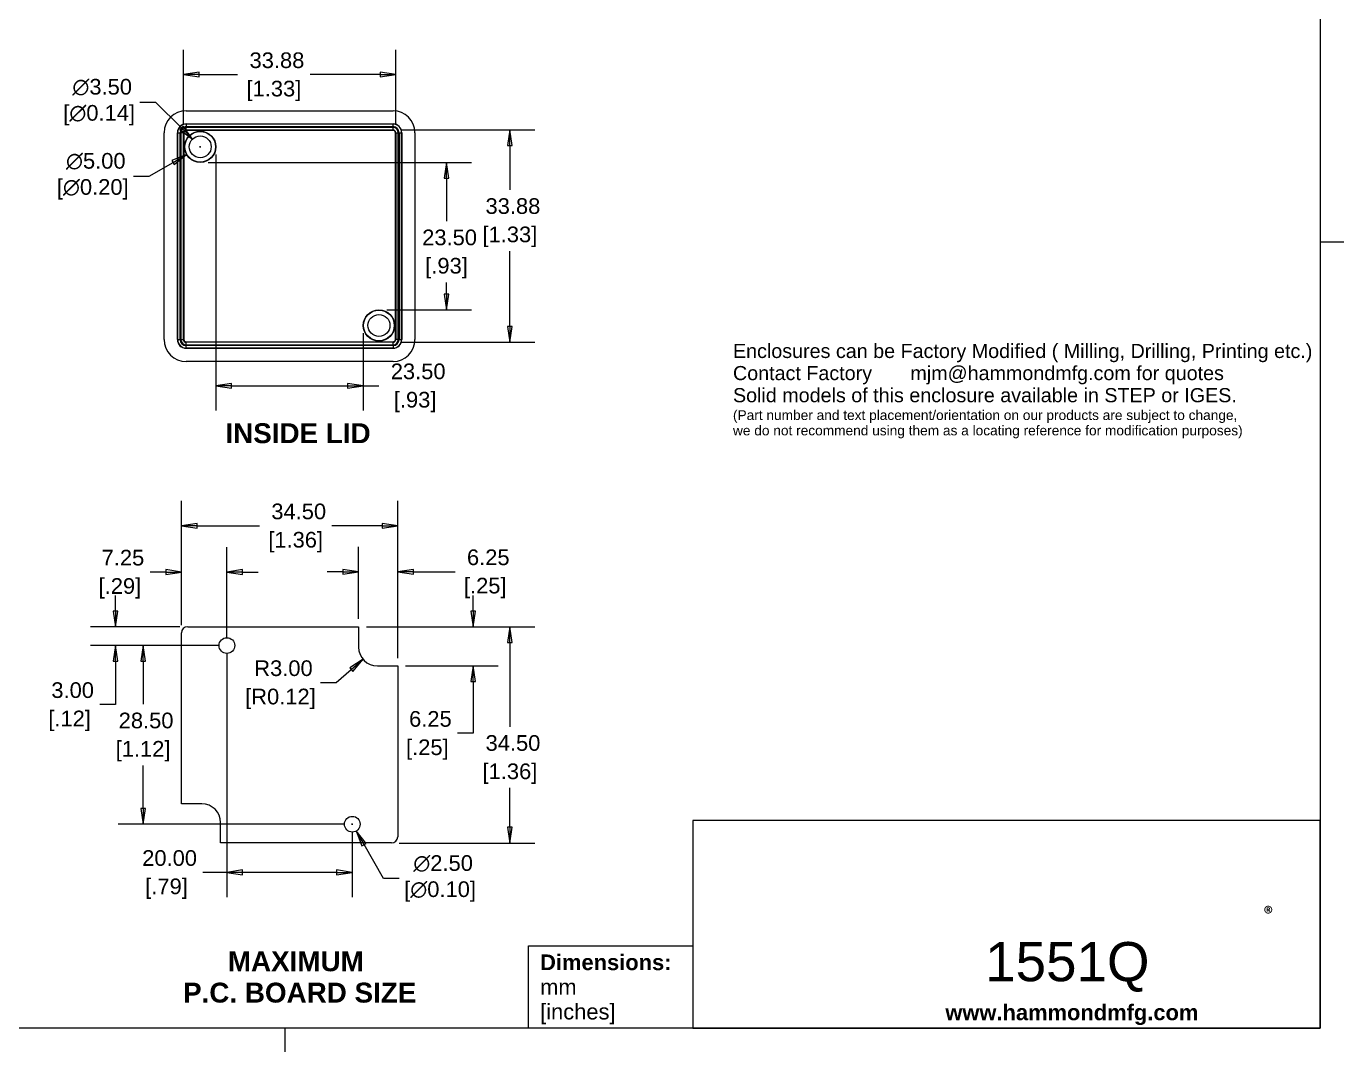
# Model space of a CAD drawing. Header units: millimetres. Extents: x 6 to 343, y 6 to 264.
# Drawn here: x 133.4 to 343.5, y 5.8 to 169.3 of the extents above; entities that cross this region are included whole.
import ezdxf
from ezdxf.enums import TextEntityAlignment as Align

# ---------------------------------------------------------------- set-up
doc = ezdxf.new("R2010")
doc.units = ezdxf.units.MM
doc.header["$LTSCALE"] = 1.25
for name, color, linetype, lineweight in [('Dimension (ANSI)', 7, 'Continuous', 9), ('Sketch Geometry (ANSI)', 7, 'Continuous', 9), ('Symbol (ANSI)', 7, 'Continuous', 9), ('Visible (ANSI)', 7, 'Continuous', 9), ('Visible Narrow (ANSI)', 7, 'Continuous', 9)]:
    doc.layers.add(name, color=color, linetype=linetype, lineweight=lineweight)
doc.styles.add('Label Text (ANSI)', font='arialbd.ttf')
doc.styles.add('Note Text (ANSI)', font='arial.ttf')
doc.styles.add('Text Style20', font='arial.ttf')
doc.dimstyles.new('Default - mm (ANSI)', dxfattribs={"dimscale": 1.25, "dimtxt": 2, "dimasz": 2, "dimexe": 3.175, "dimexo": 1, "dimgap": 0.8, "dimtad": 0, "dimtih": 1, "dimtoh": 1, "dimrnd": 1e-08, "dimzin": 4, "dimdsep": 46, "dimtxsty": 'Note Text (ANSI)', "dimblk": 'Filled-1', "dimcen": 0.09, "dimdle": 10, "dimclrd": 256, "dimclre": 256, "dimclrt": 256, "dimadec": 1, "dimazin": 0, "dimtfac": 1.524, "dimtofl": 0, "dimtmove": 0, "dimatfit": 3, "dimfxl": 1, "dimtolj": 1, "dimtzin": 0, "dimlwd": -1, "dimlwe": -1, "dimarcsym": 0})

# ---------------------------------------------------------------- blocks, each defined once
blk = doc.blocks.new('Title Blocks HAMMOND')
at = {"layer": 'Sketch Geometry (ANSI)'}
for p, q in [((274.4, 31.5), (194.4, 31.5)), ((194.4, 31.5), (194.4, 5)), ((274.4, 5), (274.4, 31.5)), ((173.4, 5), (173.4, 15.5)), ((173.4, 15.5), (194.4, 15.5)), ((194.4, 15.5), (194.4, 5)), ((194.4, 5), (173.4, 5)), ((194.4, 5), (274.4, 5))]:
    blk.add_line(p, q, dxfattribs=at)
at = {"layer": 'Symbol (ANSI)', "insert": (267.22, 20.45), "char_height": 2, "attachment_point": 1, "line_spacing_factor": 3, "style": 'Note Text (ANSI)'}
blk.add_mtext('\\fCalibri|b1|i0;\\H2.0000;®\\fCalibri|b1|i0;\\H21.7410;\\P', dxfattribs=at)
at = {"layer": 'Symbol (ANSI)', "insert": (174.9, 9.94), "char_height": 2, "width": 30.7233, "attachment_point": 4, "line_spacing_factor": 0.944221, "style": 'Note Text (ANSI)'}
blk.add_mtext('\\fArial|b1|i0;\\H2.0000;Dimensions:\\fArial|b0|i0;\\H2.0000;\\Pmm\\P[inches]', dxfattribs=at)
at = {"layer": 'Symbol (ANSI)', "insert": (226.6, 6.69), "char_height": 2, "width": 32.2927, "attachment_point": 4, "style": 'Note Text (ANSI)'}
blk.add_mtext('\\fArial|b1|i0;\\H2.0000;www.hammondmfg.com', dxfattribs=at)
at = {"layer": 'Symbol (ANSI)', "style": 'Text Style20'}
blk.add_attdef('<TITLE>_001', text='', height=5, dxfattribs=at).set_placement((231.42, 11.12), align=Align.MIDDLE_CENTER)
blk = doc.blocks.new('Borders Default Border')
at = {"layer": 'Sketch Geometry (ANSI)'}
for p, q in [((271.78, 107.95), (274.8, 107.95)), ((139.7, 7.62), (139.7, 4.6))]:
    blk.add_line(p, q, dxfattribs=at)
at = {"layer": 'Sketch Geometry (ANSI)', "flags": 128}
blk.add_lwpolyline([(7.62, 7.62), (7.62, 208.28), (271.78, 208.28), (271.78, 7.62), (7.62, 7.62)], dxfattribs=at)
blk = doc.blocks.new('Filled-1')
at = {"color": 0}
for p, q in [((0, 0), (-1, 0.15)), ((-1, 0.15), (-1, -0.15)), ((-1, 0), (0, 0)), ((-1, -0.15), (0, 0))]:
    blk.add_line(p, q, dxfattribs=at)
at = {"color": 0, "flags": 128}
blk.add_lwpolyline([(-1, -0.15), (0, 0), (-1, 0.15), (-1, -0.15)], dxfattribs=at)
at = {"color": 0}
blk.add_solid([(-1, -0.15), (0, 0), (-1, 0.15), (-1, -0.15)], dxfattribs=at)
blk = doc.blocks.new('*D20')
at = {"layer": 'Defpoints', "color": 0, "transparency": 16777216}
for p in [(192.34, 161.61), (158.46, 152.35), (192.34, 152.35)]:
    blk.add_point(p, dxfattribs=at)
at = {"layer": 'Dimension (ANSI)', "transparency": 16777216}
for p, q in [((158.46, 153.6), (158.46, 165.58)), ((192.34, 153.6), (192.34, 165.58)), ((160.96, 161.61), (167.12, 161.61)), ((189.84, 161.61), (178.68, 161.61))]:
    blk.add_line(p, q, dxfattribs=at)
at = {"layer": 'Dimension (ANSI)', "transparency": 16777216, "xscale": 2.5, "yscale": 2.5, "zscale": 2.5, "rotation": 180}
blk.add_blockref('Filled-1', (158.46, 161.61), dxfattribs=at)
at = {"layer": 'Dimension (ANSI)', "transparency": 16777216, "xscale": 2.5, "yscale": 2.5, "zscale": 2.5}
blk.add_blockref('Filled-1', (192.34, 161.61), dxfattribs=at)
at = {"layer": 'Dimension (ANSI)', "transparency": 16777216, "char_height": 2.5, "attachment_point": 5, "style": 'Note Text (ANSI)'}
for s, insert in [('\\A1; 33.88', (172.9, 163.89)), ('\\A1;[1.33]', (172.9, 159.01))]:
    blk.add_mtext(s, dxfattribs=dict(at, insert=insert))
blk = doc.blocks.new('*D21')
at = {"layer": 'Defpoints', "color": 0, "transparency": 16777216}
for p in [(191.9, 152.79), (191.9, 118.91), (210.53, 118.91)]:
    blk.add_point(p, dxfattribs=at)
at = {"layer": 'Dimension (ANSI)', "transparency": 16777216}
for p, q in [((193.15, 152.79), (214.5, 152.79)), ((210.53, 150.29), (210.53, 143.23)), ((210.53, 121.41), (210.53, 133.47)), ((193.15, 118.91), (214.5, 118.91))]:
    blk.add_line(p, q, dxfattribs=at)
at = {"layer": 'Dimension (ANSI)', "transparency": 16777216, "xscale": 2.5, "yscale": 2.5, "zscale": 2.5}
for p, rotation in [((210.53, 152.79), 90), ((210.53, 118.91), 270)]:
    blk.add_blockref('Filled-1', p, dxfattribs=dict(at, rotation=rotation))
at = {"layer": 'Dimension (ANSI)', "transparency": 16777216, "char_height": 2.5, "attachment_point": 5, "style": 'Note Text (ANSI)'}
for s, insert in [('\\A1; 33.88', (210.53, 140.63)), ('\\A1;[1.33]', (210.53, 135.75))]:
    blk.add_mtext(s, dxfattribs=dict(at, insert=insert))
blk = doc.blocks.new('*D22')
at = {"layer": 'Defpoints', "color": 0, "transparency": 16777216}
for p in [(192.65, 89.65), (158.15, 72.54), (192.65, 67.29)]:
    blk.add_point(p, dxfattribs=at)
at = {"layer": 'Dimension (ANSI)', "transparency": 16777216}
for p, q in [((158.15, 73.79), (158.15, 93.62)), ((192.65, 68.54), (192.65, 93.62)), ((160.65, 89.65), (170.6, 89.65)), ((190.15, 89.65), (182.14, 89.65))]:
    blk.add_line(p, q, dxfattribs=at)
at = {"layer": 'Dimension (ANSI)', "transparency": 16777216, "xscale": 2.5, "yscale": 2.5, "zscale": 2.5, "rotation": 180}
blk.add_blockref('Filled-1', (158.15, 89.65), dxfattribs=at)
at = {"layer": 'Dimension (ANSI)', "transparency": 16777216, "xscale": 2.5, "yscale": 2.5, "zscale": 2.5}
blk.add_blockref('Filled-1', (192.65, 89.65), dxfattribs=at)
at = {"layer": 'Dimension (ANSI)', "transparency": 16777216, "char_height": 2.5, "attachment_point": 5, "style": 'Note Text (ANSI)'}
for s, insert in [('\\A1; 34.50', (176.37, 91.92)), ('\\A1;[1.36]', (176.37, 87.04))]:
    blk.add_mtext(s, dxfattribs=dict(at, insert=insert))
blk = doc.blocks.new('*D23')
at = {"layer": 'Defpoints', "color": 0, "transparency": 16777216}
for p in [(192.65, 82.32), (186.4, 73.54), (192.65, 67.29)]:
    blk.add_point(p, dxfattribs=at)
at = {"layer": 'Dimension (ANSI)', "transparency": 16777216}
for p, q in [((186.4, 74.79), (186.4, 86.29)), ((192.65, 68.54), (192.65, 86.29)), ((183.9, 82.32), (181.4, 82.32)), ((195.15, 82.32), (201.79, 82.32))]:
    blk.add_line(p, q, dxfattribs=at)
at = {"layer": 'Dimension (ANSI)', "transparency": 16777216, "xscale": 2.5, "yscale": 2.5, "zscale": 2.5}
blk.add_blockref('Filled-1', (186.4, 82.32), dxfattribs=at)
at = {"layer": 'Dimension (ANSI)', "transparency": 16777216, "xscale": 2.5, "yscale": 2.5, "zscale": 2.5, "rotation": 180}
blk.add_blockref('Filled-1', (192.65, 82.32), dxfattribs=at)
at = {"layer": 'Dimension (ANSI)', "transparency": 16777216, "char_height": 2.5, "attachment_point": 5, "style": 'Note Text (ANSI)'}
for s, insert in [('\\A1; 6.25', (206.6, 84.6)), ('\\A1;[.25]', (206.6, 79.72))]:
    blk.add_mtext(s, dxfattribs=dict(at, insert=insert))
blk = doc.blocks.new('*D24')
at = {"layer": 'Defpoints', "color": 0, "transparency": 16777216}
for p in [(186.4, 73.54), (192.65, 67.29), (204.68, 67.29)]:
    blk.add_point(p, dxfattribs=at)
at = {"layer": 'Dimension (ANSI)', "transparency": 16777216}
for p, q in [((204.68, 76.04), (204.68, 78.54)), ((187.65, 73.54), (208.65, 73.54)), ((193.9, 67.29), (208.65, 67.29)), ((204.68, 64.79), (204.68, 56.54)), ((204.68, 56.54), (202.18, 56.54))]:
    blk.add_line(p, q, dxfattribs=at)
at = {"layer": 'Dimension (ANSI)', "transparency": 16777216, "xscale": 2.5, "yscale": 2.5, "zscale": 2.5}
for p, rotation in [((204.68, 73.54), 270), ((204.68, 67.29), 90)]:
    blk.add_blockref('Filled-1', p, dxfattribs=dict(at, rotation=rotation))
at = {"layer": 'Dimension (ANSI)', "transparency": 16777216, "char_height": 2.5, "attachment_point": 5, "style": 'Note Text (ANSI)'}
for s, insert in [('\\A1; 6.25', (197.37, 58.82)), ('\\A1;[.25]', (197.37, 53.94))]:
    blk.add_mtext(s, dxfattribs=dict(at, insert=insert))
blk = doc.blocks.new('*D25')
at = {"layer": 'Defpoints', "color": 0, "transparency": 16777216}
for p in [(186.4, 73.54), (191.65, 39.04), (210.54, 39.04)]:
    blk.add_point(p, dxfattribs=at)
at = {"layer": 'Dimension (ANSI)', "transparency": 16777216}
for p, q in [((187.65, 73.54), (214.51, 73.54)), ((210.54, 71.04), (210.54, 57.59)), ((210.54, 41.54), (210.54, 47.83)), ((192.9, 39.04), (214.51, 39.04))]:
    blk.add_line(p, q, dxfattribs=at)
at = {"layer": 'Dimension (ANSI)', "transparency": 16777216, "xscale": 2.5, "yscale": 2.5, "zscale": 2.5}
for p, rotation in [((210.54, 73.54), 90), ((210.54, 39.04), 270)]:
    blk.add_blockref('Filled-1', p, dxfattribs=dict(at, rotation=rotation))
at = {"layer": 'Dimension (ANSI)', "transparency": 16777216, "char_height": 2.5, "attachment_point": 5, "style": 'Note Text (ANSI)'}
for s, insert in [('\\A1; 34.50', (210.54, 54.98)), ('\\A1;[1.36]', (210.54, 50.1))]:
    blk.add_mtext(s, dxfattribs=dict(at, insert=insert))
blk = doc.blocks.new('*D26')
at = {"layer": 'Defpoints', "color": 0, "transparency": 16777216}
for p in [(165.4, 70.54), (185.4, 42.04), (185.4, 34.36)]:
    blk.add_point(p, dxfattribs=at)
at = {"layer": 'Dimension (ANSI)', "transparency": 16777216}
for p, q in [((165.4, 69.29), (165.4, 30.39)), ((185.4, 40.79), (185.4, 30.39)), ((165.4, 34.36), (161.55, 34.36)), ((182.9, 34.36), (167.9, 34.36))]:
    blk.add_line(p, q, dxfattribs=at)
at = {"layer": 'Dimension (ANSI)', "transparency": 16777216, "xscale": 2.5, "yscale": 2.5, "zscale": 2.5, "rotation": 180}
blk.add_blockref('Filled-1', (165.4, 34.36), dxfattribs=at)
at = {"layer": 'Dimension (ANSI)', "transparency": 16777216, "xscale": 2.5, "yscale": 2.5, "zscale": 2.5}
blk.add_blockref('Filled-1', (185.4, 34.36), dxfattribs=at)
at = {"layer": 'Dimension (ANSI)', "transparency": 16777216, "char_height": 2.5, "attachment_point": 5, "style": 'Note Text (ANSI)'}
for s, insert in [('\\A1; 20.00', (155.78, 36.63)), ('\\A1;[.79]', (155.78, 31.75))]:
    blk.add_mtext(s, dxfattribs=dict(at, insert=insert))
blk = doc.blocks.new('*D27')
at = {"layer": 'Defpoints', "color": 0, "transparency": 16777216}
for p in [(152.03, 70.54), (165.4, 70.54), (185.4, 42.04)]:
    blk.add_point(p, dxfattribs=at)
at = {"layer": 'Dimension (ANSI)', "transparency": 16777216}
for p, q in [((164.15, 70.54), (148.06, 70.54)), ((152.03, 68.04), (152.03, 61.17)), ((152.03, 44.54), (152.03, 51.42)), ((184.15, 42.04), (148.06, 42.04))]:
    blk.add_line(p, q, dxfattribs=at)
at = {"layer": 'Dimension (ANSI)', "transparency": 16777216, "xscale": 2.5, "yscale": 2.5, "zscale": 2.5}
for p, rotation in [((152.03, 70.54), 90), ((152.03, 42.04), 270)]:
    blk.add_blockref('Filled-1', p, dxfattribs=dict(at, rotation=rotation))
at = {"layer": 'Dimension (ANSI)', "transparency": 16777216, "char_height": 2.5, "attachment_point": 5, "style": 'Note Text (ANSI)'}
for s, insert in [('\\A1; 28.50', (152.03, 58.57)), ('\\A1;[1.12]', (152.03, 53.69))]:
    blk.add_mtext(s, dxfattribs=dict(at, insert=insert))
blk = doc.blocks.new('*D28')
at = {"layer": 'Defpoints', "color": 0, "transparency": 16777216}
for p in [(184.77, 43.13), (186.02, 40.96)]:
    blk.add_point(p, dxfattribs=at)
at = {"layer": 'Dimension (ANSI)', "transparency": 16777216}
for p, q in [((185.29, 42.04), (185.51, 42.04)), ((185.4, 41.93), (185.4, 42.16)), ((190.4, 33.38), (187.27, 38.8)), ((192.9, 33.38), (190.4, 33.38))]:
    blk.add_line(p, q, dxfattribs=at)
at = {"layer": 'Dimension (ANSI)', "transparency": 16777216, "xscale": 2.5, "yscale": 2.5, "zscale": 2.5, "rotation": 120.0000000000113}
blk.add_blockref('Filled-1', (186.02, 40.96), dxfattribs=at)
at = {"layer": 'Dimension (ANSI)', "transparency": 16777216, "insert": (199.4, 33.38), "char_height": 2.5, "attachment_point": 5, "style": 'Note Text (ANSI)'}
blk.add_mtext('\\A1; ∅2.50\\P[∅0.10]', dxfattribs=at)
blk = doc.blocks.new('*D29')
at = {"layer": 'Defpoints', "color": 0, "transparency": 16777216}
for p in [(189.4, 70.29), (187.13, 68.34)]:
    blk.add_point(p, dxfattribs=at)
at = {"layer": 'Dimension (ANSI)', "transparency": 16777216}
for p, q in [((182.84, 64.64), (185.23, 66.7)), ((180.34, 64.64), (182.84, 64.64))]:
    blk.add_line(p, q, dxfattribs=at)
at = {"layer": 'Dimension (ANSI)', "transparency": 16777216, "xscale": 2.5, "yscale": 2.5, "zscale": 2.5, "rotation": 40.76258140446534}
blk.add_blockref('Filled-1', (187.13, 68.34), dxfattribs=at)
at = {"layer": 'Dimension (ANSI)', "transparency": 16777216, "char_height": 2.5, "attachment_point": 5, "style": 'Note Text (ANSI)'}
for s, insert in [('\\A1; R3.00', (173.94, 66.91)), ('\\A1;[R0.12]', (173.94, 62.03))]:
    blk.add_mtext(s, dxfattribs=dict(at, insert=insert))
blk = doc.blocks.new('*D39')
at = {"layer": 'Defpoints', "color": 0, "transparency": 16777216}
for p in [(163.65, 150.1), (187.15, 121.6), (187.15, 111.98)]:
    blk.add_point(p, dxfattribs=at)
at = {"layer": 'Dimension (ANSI)', "transparency": 16777216}
for p, q in [((163.65, 148.85), (163.65, 108.01)), ((187.15, 120.35), (187.15, 108.01)), ((166.15, 111.98), (184.65, 111.98)), ((187.15, 111.98), (189.65, 111.98))]:
    blk.add_line(p, q, dxfattribs=at)
at = {"layer": 'Dimension (ANSI)', "transparency": 16777216, "xscale": 2.5, "yscale": 2.5, "zscale": 2.5, "rotation": 180}
blk.add_blockref('Filled-1', (163.65, 111.98), dxfattribs=at)
at = {"layer": 'Dimension (ANSI)', "transparency": 16777216, "xscale": 2.5, "yscale": 2.5, "zscale": 2.5}
blk.add_blockref('Filled-1', (187.15, 111.98), dxfattribs=at)
at = {"layer": 'Dimension (ANSI)', "transparency": 16777216, "char_height": 2.5, "attachment_point": 5, "style": 'Note Text (ANSI)'}
for s, insert in [('\\A1; 23.50', (195.42, 114.26)), ('\\A1;[.93]', (195.42, 109.38))]:
    blk.add_mtext(s, dxfattribs=dict(at, insert=insert))
blk = doc.blocks.new('*D40')
at = {"layer": 'Defpoints', "color": 0, "transparency": 16777216}
for p in [(161.15, 147.6), (200.43, 147.6), (189.65, 124.1)]:
    blk.add_point(p, dxfattribs=at)
at = {"layer": 'Dimension (ANSI)', "transparency": 16777216}
for p, q in [((162.4, 147.6), (204.4, 147.6)), ((200.43, 145.1), (200.43, 138.23)), ((200.43, 126.6), (200.43, 128.47)), ((190.9, 124.1), (204.4, 124.1))]:
    blk.add_line(p, q, dxfattribs=at)
at = {"layer": 'Dimension (ANSI)', "transparency": 16777216, "xscale": 2.5, "yscale": 2.5, "zscale": 2.5}
for p, rotation in [((200.43, 147.6), 90), ((200.43, 124.1), 270)]:
    blk.add_blockref('Filled-1', p, dxfattribs=dict(at, rotation=rotation))
at = {"layer": 'Dimension (ANSI)', "transparency": 16777216, "char_height": 2.5, "attachment_point": 5, "style": 'Note Text (ANSI)'}
for s, insert in [('\\A1; 23.50', (200.43, 135.63)), ('\\A1;[.93]', (200.43, 130.75))]:
    blk.add_mtext(s, dxfattribs=dict(at, insert=insert))
blk = doc.blocks.new('*D41')
at = {"layer": 'Defpoints', "color": 0, "transparency": 16777216}
for p in [(163.31, 151.35), (158.98, 148.85)]:
    blk.add_point(p, dxfattribs=at)
at = {"layer": 'Dimension (ANSI)', "transparency": 16777216}
for p, q in [((161.04, 150.1), (161.26, 150.1)), ((161.15, 149.99), (161.15, 150.21)), ((153.01, 145.4), (156.82, 147.6)), ((150.51, 145.4), (153.01, 145.4))]:
    blk.add_line(p, q, dxfattribs=at)
at = {"layer": 'Dimension (ANSI)', "transparency": 16777216, "xscale": 2.5, "yscale": 2.5, "zscale": 2.5, "rotation": 29.99999999999438}
blk.add_blockref('Filled-1', (158.98, 148.85), dxfattribs=at)
at = {"layer": 'Dimension (ANSI)', "transparency": 16777216, "insert": (144.01, 145.4), "char_height": 2.5, "attachment_point": 5, "style": 'Note Text (ANSI)'}
blk.add_mtext('\\A1; ∅5.00\\P[∅0.20]', dxfattribs=at)
blk = doc.blocks.new('*D42')
at = {"layer": 'Defpoints', "color": 0, "transparency": 16777216}
for p in [(159.91, 151.34), (162.39, 148.86)]:
    blk.add_point(p, dxfattribs=at)
at = {"layer": 'Dimension (ANSI)', "transparency": 16777216}
for p, q in [((151.53, 157.22), (154.03, 157.22)), ((154.03, 157.22), (158.14, 153.11)), ((161.04, 150.1), (161.26, 150.1)), ((161.15, 149.99), (161.15, 150.21))]:
    blk.add_line(p, q, dxfattribs=at)
at = {"layer": 'Dimension (ANSI)', "transparency": 16777216, "xscale": 2.5, "yscale": 2.5, "zscale": 2.5, "rotation": 315.0000000000079}
blk.add_blockref('Filled-1', (159.91, 151.34), dxfattribs=at)
at = {"layer": 'Dimension (ANSI)', "transparency": 16777216, "insert": (145.03, 157.22), "char_height": 2.5, "attachment_point": 5, "style": 'Note Text (ANSI)'}
blk.add_mtext('\\A1; ∅3.50\\P[∅0.14]', dxfattribs=at)
blk = doc.blocks.new('*D43')
at = {"layer": 'Defpoints', "color": 0, "transparency": 16777216}
for p in [(159.15, 73.54), (147.62, 70.54), (165.4, 70.54)]:
    blk.add_point(p, dxfattribs=at)
at = {"layer": 'Dimension (ANSI)', "transparency": 16777216}
for p, q in [((147.62, 76.04), (147.62, 78.54)), ((157.9, 73.54), (143.65, 73.54)), ((164.15, 70.54), (143.65, 70.54)), ((147.62, 68.04), (147.62, 61.13)), ((147.62, 61.13), (145.12, 61.13))]:
    blk.add_line(p, q, dxfattribs=at)
at = {"layer": 'Dimension (ANSI)', "transparency": 16777216, "xscale": 2.5, "yscale": 2.5, "zscale": 2.5}
for p, rotation in [((147.62, 73.54), 270), ((147.62, 70.54), 90)]:
    blk.add_blockref('Filled-1', p, dxfattribs=dict(at, rotation=rotation))
at = {"layer": 'Dimension (ANSI)', "transparency": 16777216, "char_height": 2.5, "attachment_point": 5, "style": 'Note Text (ANSI)'}
for s, insert in [('\\A1; 3.00', (140.32, 63.41)), ('\\A1;[.12]', (140.32, 58.53))]:
    blk.add_mtext(s, dxfattribs=dict(at, insert=insert))
blk = doc.blocks.new('*D44')
at = {"layer": 'Defpoints', "color": 0, "transparency": 16777216}
for p in [(158.15, 82.27), (158.15, 72.54), (165.4, 70.54)]:
    blk.add_point(p, dxfattribs=at)
at = {"layer": 'Dimension (ANSI)', "transparency": 16777216}
for p, q in [((158.15, 73.79), (158.15, 86.24)), ((165.4, 71.79), (165.4, 86.24)), ((155.65, 82.27), (153.15, 82.27)), ((167.9, 82.27), (170.4, 82.27))]:
    blk.add_line(p, q, dxfattribs=at)
at = {"layer": 'Dimension (ANSI)', "transparency": 16777216, "xscale": 2.5, "yscale": 2.5, "zscale": 2.5}
blk.add_blockref('Filled-1', (158.15, 82.27), dxfattribs=at)
at = {"layer": 'Dimension (ANSI)', "transparency": 16777216, "xscale": 2.5, "yscale": 2.5, "zscale": 2.5, "rotation": 180}
blk.add_blockref('Filled-1', (165.4, 82.27), dxfattribs=at)
at = {"layer": 'Dimension (ANSI)', "transparency": 16777216, "char_height": 2.5, "attachment_point": 5, "style": 'Note Text (ANSI)'}
for s, insert in [('\\A1; 7.25', (148.34, 84.54)), ('\\A1;[.29]', (148.34, 79.66))]:
    blk.add_mtext(s, dxfattribs=dict(at, insert=insert))

msp = doc.modelspace()

# ---------------------------------------------------------------- linework, layer by layer
at = {"layer": 'Visible (ANSI)'}
for p, q in [((158.8997, 155.8517), (191.8997, 155.8517)), ((158.8997, 153.7517), (191.8997, 153.7517)), ((155.3997, 119.3517), (155.3997, 152.3517)), ((157.4997, 119.3517), (157.4997, 152.3517)), ((158.5346, 152.3517), (158.5346, 119.3517)), ((191.8997, 152.7168), (158.8997, 152.7168)), ((192.2648, 119.3517), (192.2648, 152.3517)), ((193.2997, 152.3517), (193.2997, 119.3517)), ((195.3997, 152.3517), (195.3997, 119.3517)), ((158.8997, 118.9867), (191.8997, 118.9867)), ((191.8997, 117.9517), (158.8997, 117.9517)), ((191.8997, 115.8517), (158.8997, 115.8517)), ((159.1497, 73.5441), (186.3997, 73.5441)), ((186.3997, 73.5441), (186.3997, 70.2941)), ((158.1497, 45.2941), (158.1497, 72.5441)), ((189.3997, 67.2941), (192.6497, 67.2941)), ((192.6497, 67.2941), (192.6497, 40.0441)), ((161.3997, 45.2941), (158.1497, 45.2941)), ((164.3997, 39.0441), (164.3997, 42.2941)), ((191.6497, 39.0441), (164.3997, 39.0441))]:
    msp.add_line(p, q, dxfattribs=at)
for centre, radius in [((161.1497, 150.1017), 2.5), ((161.1497, 150.1017), 2.4476), ((161.1497, 150.1017), 1.75), ((189.6497, 121.6017), 2.5), ((189.6497, 121.6017), 2.4476), ((189.6497, 121.6017), 1.75), ((165.3997, 70.5441), 1.25), ((185.3997, 42.0441), 1.25)]:
    msp.add_circle(centre, radius, dxfattribs=at)
for centre, radius, start, end in [((158.8997, 152.3517), 3.5, 90, 180), ((191.8997, 152.3517), 3.5, 0, 90), ((158.8997, 152.3517), 1.4, 90, 180), ((191.8997, 152.3517), 1.4, 0, 90), ((158.8997, 152.3517), 0.3651, 90, 180), ((191.8997, 152.3517), 0.3651, 0, 90), ((158.8997, 119.3517), 3.5, 180, 270), ((158.8997, 119.3517), 1.4, 180, 270), ((158.8997, 119.3517), 0.3651, 180, 270), ((191.8997, 119.3517), 3.5, 270, 0), ((191.8997, 119.3517), 0.3651, 270, 0), ((191.8997, 119.3517), 1.4, 270, 0), ((159.1497, 72.5441), 1, 90, 180), ((189.3997, 70.2941), 3, 180, 270), ((161.3997, 42.2941), 3, 0, 90), ((191.6497, 40.0441), 1, 270, 0)]:
    msp.add_arc(centre, radius, start, end, dxfattribs=at)
at = {"layer": 'Visible Narrow (ANSI)'}
for p, q in [((158.8997, 153.7517), (158.8997, 153.7128)), ((158.8997, 153.7128), (158.8997, 153.3131)), ((191.8997, 153.7128), (158.8997, 153.7128)), ((191.8997, 153.7517), (191.8997, 153.7128)), ((191.8997, 153.3131), (191.8997, 153.7128)), ((157.4997, 152.3517), (157.5386, 152.3517)), ((157.5386, 152.3517), (157.9384, 152.3517)), ((157.5386, 152.3517), (157.5386, 119.3517)), ((157.9384, 119.3517), (157.9384, 152.3517)), ((158.4608, 152.3517), (158.061, 152.3517)), ((158.061, 152.3517), (158.061, 119.3517)), ((158.4608, 119.3517), (158.4608, 152.3517)), ((158.5346, 152.3517), (158.4608, 152.3517)), ((158.8997, 153.3131), (191.8997, 153.3131)), ((158.8997, 152.7906), (158.8997, 153.1904)), ((191.8997, 153.1904), (158.8997, 153.1904)), ((158.8997, 152.7906), (191.8997, 152.7906)), ((158.8997, 152.7168), (158.8997, 152.7906)), ((191.8997, 152.7906), (191.8997, 153.1904)), ((191.8997, 152.7168), (191.8997, 152.7906)), ((192.3386, 152.3517), (192.2648, 152.3517)), ((192.3386, 152.3517), (192.7384, 152.3517)), ((192.3386, 152.3517), (192.3386, 119.3517)), ((192.7384, 119.3517), (192.7384, 152.3517)), ((192.861, 152.3517), (192.861, 119.3517)), ((192.861, 152.3517), (193.2608, 152.3517)), ((193.2608, 119.3517), (193.2608, 152.3517)), ((193.2997, 152.3517), (193.2608, 152.3517)), ((157.4997, 119.3517), (157.5386, 119.3517)), ((157.5386, 119.3517), (157.9384, 119.3517)), ((158.061, 119.3517), (158.4608, 119.3517)), ((158.5346, 119.3517), (158.4608, 119.3517)), ((158.8997, 118.9867), (158.8997, 118.9128)), ((158.8997, 118.5131), (158.8997, 118.9128)), ((191.8997, 118.9128), (158.8997, 118.9128)), ((158.8997, 118.5131), (191.8997, 118.5131)), ((191.8997, 118.3904), (158.8997, 118.3904)), ((158.8997, 117.9906), (158.8997, 118.3904)), ((158.8997, 117.9906), (191.8997, 117.9906)), ((158.8997, 117.9517), (158.8997, 117.9906)), ((191.8997, 118.9867), (191.8997, 118.9128)), ((191.8997, 118.5131), (191.8997, 118.9128)), ((191.8997, 118.3904), (191.8997, 117.9906)), ((191.8997, 117.9517), (191.8997, 117.9906)), ((192.2648, 119.3517), (192.3386, 119.3517)), ((192.7384, 119.3517), (192.3386, 119.3517)), ((192.861, 119.3517), (193.2608, 119.3517)), ((193.2997, 119.3517), (193.2608, 119.3517))]:
    msp.add_line(p, q, dxfattribs=at)
for centre, radius, start, end in [((158.8997, 152.3517), 1.3611, 90, 180), ((191.8997, 152.3517), 1.3611, 0, 90), ((158.8997, 152.3517), 0.9613, 90, 180), ((158.8997, 152.3517), 0.8387, 90, 180), ((158.8997, 152.3517), 0.4389, 90, 180), ((191.8997, 152.3517), 0.9613, 0, 90), ((191.8997, 152.3517), 0.8387, 0, 90), ((191.8997, 152.3517), 0.4389, 0, 90), ((158.8997, 119.3517), 1.3611, 180, 270), ((158.8997, 119.3517), 0.9613, 180, 270), ((158.8997, 119.3517), 0.8387, 180, 270), ((158.8997, 119.3517), 0.4389, 180, 270), ((191.8997, 119.3517), 0.8387, 270, 0), ((191.8997, 119.3517), 0.4389, 270, 0), ((191.8997, 119.3517), 0.9613, 270, 0), ((191.8997, 119.3517), 1.3611, 270, 0)]:
    msp.add_arc(centre, radius, start, end, dxfattribs=at)

# ---------------------------------------------------------------- block references
at = {"xscale": 1.25, "yscale": 1.25, "zscale": 1.25}
msp.add_blockref('Borders Default Border', (0, 0), dxfattribs=at)
ref = msp.add_blockref('Title Blocks HAMMOND', (-3.275, 3.275), dxfattribs=dict(xscale=1.25, yscale=1.25, zscale=1.25))
ref.add_attrib('<TITLE>_001', '1551Q', (286.3281, 16.9931), dxfattribs={"layer": 'Symbol (ANSI)', "height": 6.25, "style": 'Text Style20'})

# ---------------------------------------------------------------- texts
at = {"layer": 'Symbol (ANSI)', "color": 5, "true_color": 0x0000ff, "insert": (246.1069, 111.1252), "char_height": 2.5, "width": 92.879819, "attachment_point": 4, "line_spacing_factor": 0.799765, "style": 'Note Text (ANSI)'}
msp.add_mtext('\\pxsm0.94;\\fArial|b0|i0;\\H2.2500;Enclosures can be Factory Modified ( Milling, Drilling, Printing etc.)\\P\\fArial|b0|i0;\\H2.2500;Contact Factory       mjm@hammondmfg.com for quotes\\P\\fArial|b0|i0;\\H2.2500;Solid models of this enclosure available in STEP or IGES.\\fArial|b0|i0;\\H2.3750;\\P\\fArial|b0|i0;\\H1.5625;(Part number and text placement/orientation on our products are subject to change,\\P\\fArial|b0|i0;\\H1.5625;we do not recommend using them as a locating reference for modification purposes)\\fCalibri|b0|i0;\\H1.5625;\\P', dxfattribs=at)
at = {"layer": 'Symbol (ANSI)', "char_height": 3.175, "attachment_point": 7, "style": 'Label Text (ANSI)'}
for s, insert in [('INSIDE LID', (165.1668, 102.7784)), ('MAXIMUM ', (165.5515, 18.5396)), ('P.C. BOARD SIZE', (158.4081, 13.5407))]:
    msp.add_mtext(s, dxfattribs=dict(at, insert=insert))

# ---------------------------------------------------------------- dimensions: what is measured, and where the dimension line sits
at = {"layer": 'Dimension (ANSI)'}
for base, p1, p2, text, picture, middle in [((192.3386, 161.6083), (158.4608, 152.3517), (192.3386, 152.3517), ' <>\\X[1.33]', '*D20', (172.8997, 161.6083)), ((192.6497, 89.6467), (158.1497, 72.5441), (192.6497, 67.2941), ' <>\\X[1.36]', '*D22', (176.3694, 89.6467)), ((158.1497, 82.2667), (165.3997, 70.5441), (158.1497, 72.5441), ' <>\\X[.29]', '*D44', (148.3357, 82.2667))]:
    dim = msp.add_linear_dim(base=base, p1=p1, p2=p2, text=text, dimstyle='Default - mm (ANSI)', override={"dimgap": 0.8, "dimtih": 0, "dimtoh": 0, "dimdec": 2, "dimpost": '\\X', "dimtol": 0, "dimlim": 0, "dimtp": 0, "dimtm": 0, "dimtdec": 2, "dimatfit": 1}, dxfattribs=at)
    dim.commit()
    dim.dimension.update_dxf_attribs({"geometry": picture, "text_midpoint": middle, "dimtype": 160})
for p1, p2, text, picture, middle in [((162.3871, 148.8643), (159.9123, 151.3392), ' <>\\X[∅0.14]', '*D42', (145.0326, 157.2234)), ((163.3148, 151.3517), (158.9846, 148.8517), ' <>\\X[∅0.20]', '*D41', (144.0144, 145.4022)), ((184.7747, 43.1267), (186.0247, 40.9616), ' <>\\X[∅0.10]', '*D28', (199.3956, 33.3831))]:
    dim = msp.add_diameter_dim_2p(p1=p1, p2=p2, text=text, dimstyle='Default - mm (ANSI)', override={"dimgap": 0.8, "dimdec": 2, "dimlfac": 1, "dimpost": '\\X', "dimtol": 0, "dimlim": 0, "dimtp": 0, "dimtm": 0, "dimtdec": 2}, dxfattribs=at)
    dim.commit()
    dim.dimension.update_dxf_attribs({"geometry": picture, "text_midpoint": middle, "dimtype": 163})
for base, p1, p2, angle, text, override, picture, middle in [((210.5327, 118.9128), (191.8997, 152.7906), (191.8997, 118.9128), 270, ' <>\\X[1.33]', {"dimgap": 0.8, "dimdec": 2, "dimpost": '\\X', "dimtol": 0, "dimlim": 0, "dimtp": 0, "dimtm": 0, "dimtdec": 2, "dimatfit": 1}, '*D21', (210.5327, 138.3517)), ((187.1497, 111.9832), (163.6497, 150.1017), (187.1497, 121.6017), 180, ' <>\\X[.93]', {"dimgap": 0.8, "dimtih": 0, "dimtoh": 0, "dimdec": 2, "dimpost": '\\X', "dimtol": 0, "dimlim": 0, "dimtp": 0, "dimtm": 0, "dimtdec": 2, "dimatfit": 2}, '*D39', (195.4212, 111.9832)), ((200.433, 147.6017), (189.6497, 124.1017), (161.1497, 147.6017), 90, ' <>\\X[.93]', {"dimgap": 0.8, "dimdec": 2, "dimpost": '\\X', "dimtol": 0, "dimlim": 0, "dimtp": 0, "dimtm": 0, "dimtdec": 2, "dimatfit": 1}, '*D40', (200.433, 133.3517)), ((192.6497, 82.3187), (186.3997, 73.5441), (192.6497, 67.2941), 180, ' <>\\X[.25]', {"dimgap": 0.8, "dimtih": 0, "dimtoh": 0, "dimdec": 2, "dimpost": '\\X', "dimtol": 0, "dimlim": 0, "dimtp": 0, "dimtm": 0, "dimtdec": 2, "dimatfit": 1}, '*D23', (206.6002, 82.3187)), ((147.6181, 70.5441), (159.1497, 73.5441), (165.3997, 70.5441), 270, ' <>\\X[.12]', {"dimgap": 0.8, "dimdec": 2, "dimpost": '\\X', "dimtol": 0, "dimlim": 0, "dimtp": 0, "dimtm": 0, "dimtdec": 2, "dimatfit": 1}, '*D43', (140.3178, 61.1293)), ((204.6822, 67.2941), (186.3997, 73.5441), (192.6497, 67.2941), 270, ' <>\\X[.25]', {"dimgap": 0.8, "dimdec": 2, "dimpost": '\\X', "dimtol": 0, "dimlim": 0, "dimtp": 0, "dimtm": 0, "dimtdec": 2, "dimatfit": 1}, '*D24', (197.3682, 56.5407)), ((210.544, 39.0441), (186.3997, 73.5441), (191.6497, 39.0441), 270, ' <>\\X[1.36]', {"dimgap": 0.8, "dimdec": 2, "dimpost": '\\X', "dimtol": 0, "dimlim": 0, "dimtp": 0, "dimtm": 0, "dimtdec": 2, "dimatfit": 1}, '*D25', (210.544, 52.7063)), ((152.0273, 70.5441), (185.3997, 42.0441), (165.3997, 70.5441), 90, ' <>\\X[1.12]', {"dimgap": 0.8, "dimdec": 2, "dimpost": '\\X', "dimtol": 0, "dimlim": 0, "dimtp": 0, "dimtm": 0, "dimtdec": 2, "dimatfit": 1}, '*D27', (152.0273, 56.2941)), ((185.3997, 34.3568), (165.3997, 70.5441), (185.3997, 42.0441), 180, ' <>\\X[.79]', {"dimgap": 0.8, "dimtih": 0, "dimtoh": 0, "dimdec": 2, "dimpost": '\\X', "dimtol": 0, "dimlim": 0, "dimtp": 0, "dimtm": 0, "dimtdec": 2, "dimatfit": 2}, '*D26', (155.7804, 34.3568))]:
    dim = msp.add_linear_dim(base=base, p1=p1, p2=p2, angle=angle, text=text, dimstyle='Default - mm (ANSI)', override=override, dxfattribs=at)
    dim.commit()
    dim.dimension.update_dxf_attribs({"geometry": picture, "text_midpoint": middle, "dimtype": 160})
dim = msp.add_radius_dim(center=(189.3997, 70.2941), mpoint=(187.1274, 68.3354), text=' <>\\X[R0.12]', dimstyle='Default - mm (ANSI)', override={"dimgap": 0.8, "dimdec": 2, "dimlfac": 1, "dimpost": '\\X', "dimcen": 0, "dimtol": 0, "dimlim": 0, "dimtp": 0, "dimtm": 0, "dimtdec": 2}, dxfattribs=at)
dim.commit()
dim.dimension.update_dxf_attribs({"geometry": '*D29', "text_midpoint": (173.9382, 64.6363), "dimtype": 164})

doc.saveas('drawing.dxf')
